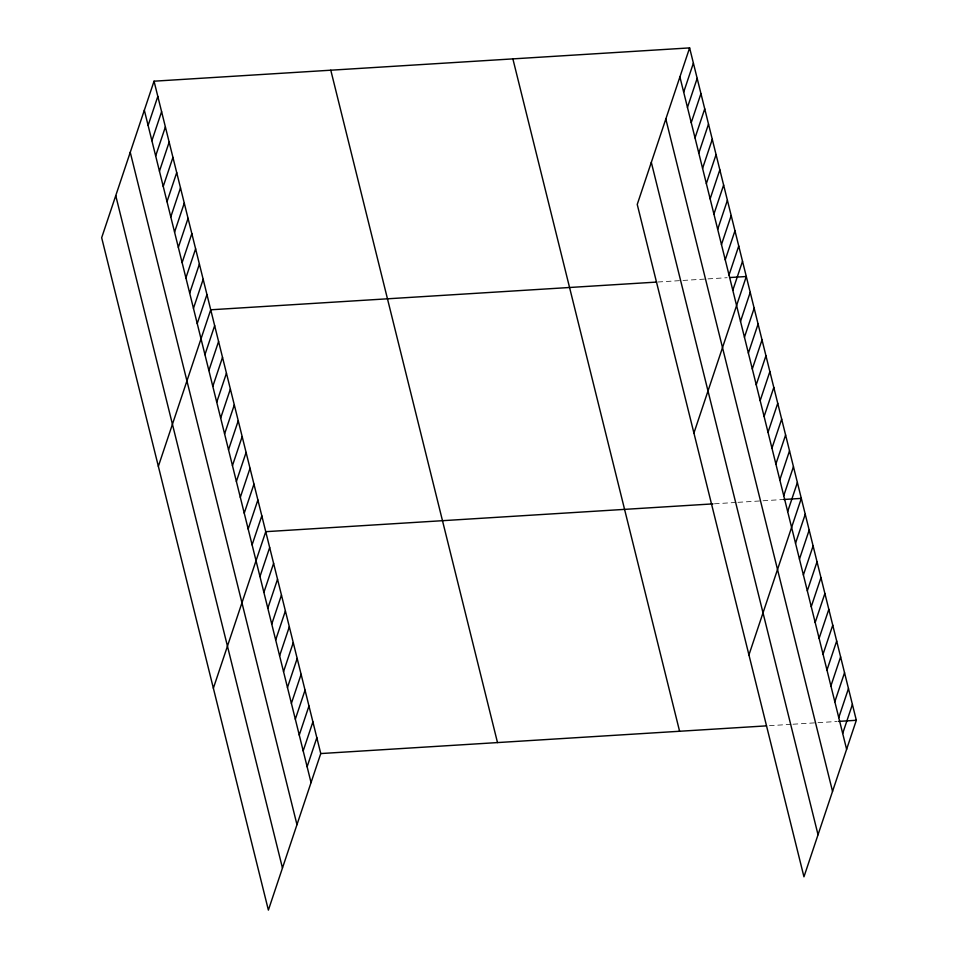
<?xml version="1.0" encoding="UTF-8"?>
<svg xmlns="http://www.w3.org/2000/svg" width="958" height="958" viewBox="0 0 958 958"><rect width="100%" height="100%" fill="white"/><g stroke="black" fill="none" stroke-linecap="round" stroke-linejoin="round"><path stroke-width="0.72" stroke-dasharray="4.79 3.59" d="M657.93 281.999L681.497 280.538M682.97 280.443L706.525 278.982M707.998 278.886L727.146 277.7M714.417 503.8L736.51 502.423M737.983 502.327L761.55 500.866M763.023 500.771L783.644 499.489M769.43 725.685L791.524 724.308M792.996 724.224L816.563 722.751M818.036 722.667L837.184 721.47"/><path stroke-width="1.44" d="M154.046 81.191L101.668 237.716L268.384 910.1L320.762 753.563L154.046 81.191L689.616 47.9L856.332 720.284L803.954 876.81L637.238 204.437L689.616 47.9M148.107 125.462L157.819 96.423M151.891 140.694L161.603 111.667M155.663 155.938L165.387 126.911M159.447 171.183L169.159 142.143M163.231 186.427L172.943 157.387M167.003 201.659L176.715 172.632M170.787 216.903L180.499 187.876M174.56 232.147L184.271 203.108M178.344 247.38L188.055 218.352M182.116 262.624L191.839 233.596M185.9 277.868L195.612 248.829M189.684 293.112L199.396 264.073M193.456 308.344L203.168 279.317M197.24 323.588L206.952 294.549M158.357 466.33L210.724 309.793L656.458 282.095M204.94 354.676L214.664 325.648M208.88 370.53L218.592 341.491M212.808 386.373L222.519 357.346M216.736 402.228L226.447 373.189M220.663 418.071L230.375 389.044M224.591 433.926L234.303 404.887M228.519 449.769L238.243 420.742M232.447 465.624L242.17 436.585M236.387 481.467L246.098 452.439M240.314 497.322L250.026 468.282M244.242 513.165L253.954 484.137M248.17 529.02L257.882 499.98M252.098 544.862L261.821 515.835M213.371 688.215L265.749 531.678L712.944 503.884M259.965 576.56L269.677 547.533M263.893 592.415L273.605 563.376M267.821 608.258L277.533 579.231M271.749 624.113L281.46 595.074M275.676 639.956L285.388 610.929M279.604 655.811L289.328 626.771M283.544 671.654L293.256 642.626M287.472 687.509L297.184 658.469M291.4 703.352L301.111 674.324M295.327 719.207L305.039 690.167M299.255 735.049L308.967 706.022M303.183 750.904L312.907 721.865M307.123 766.747L316.835 737.72M683.677 92.172L693.388 63.144M687.461 107.416L697.173 78.376M691.233 122.66L700.945 93.621M695.017 137.892L704.729 108.865M698.789 153.136L708.513 124.109M702.573 168.38L712.285 139.341M706.357 183.613L716.069 154.585M710.129 198.857L719.841 169.829M713.914 214.101L723.625 185.062M717.686 229.345L727.397 200.306M721.47 244.577L731.182 215.55M725.242 259.822L734.966 230.782M729.026 275.066L738.738 246.026M732.798 290.298L742.522 261.271M693.927 433.04L746.294 276.515L730.092 277.521M740.51 321.397L750.222 292.358M744.438 337.24L754.162 308.213M748.378 353.095L758.089 324.055M752.305 368.938L762.017 339.91M756.233 384.793L765.945 355.753M760.161 400.636L769.873 371.608M764.089 416.49L773.801 387.451M768.017 432.333L777.74 403.306M771.944 448.188L781.668 419.149M775.884 464.031L785.596 435.004M779.812 479.886L789.524 450.847M783.74 495.729L793.452 466.702M787.668 511.584L797.379 482.545M748.94 654.925L801.307 498.399L783.644 499.489M795.523 543.282L805.247 514.242M799.463 559.125L809.175 530.097M803.391 574.98L813.102 545.94M807.319 590.823L817.03 561.795M811.246 606.677L820.958 577.638M815.174 622.52L824.886 593.493M819.102 638.375L828.826 609.336M823.042 654.218L832.753 625.191M826.97 670.073L836.681 641.034M830.897 685.916L840.609 656.889M834.825 701.771L844.537 672.732M838.753 717.614L848.465 688.586M842.681 733.469L852.404 704.429M320.762 753.563L766.484 725.865M838.657 721.386L856.332 720.284M679.905 76.927L846.621 749.312M665.822 119.008L832.538 791.392M651.32 162.357L818.036 834.741M512.877 58.881L679.593 731.265M330.785 70.197L497.501 742.582M144.335 110.218L311.051 782.602M130.252 152.298L296.968 824.67M115.75 195.648L282.466 868.02"/></g></svg>
